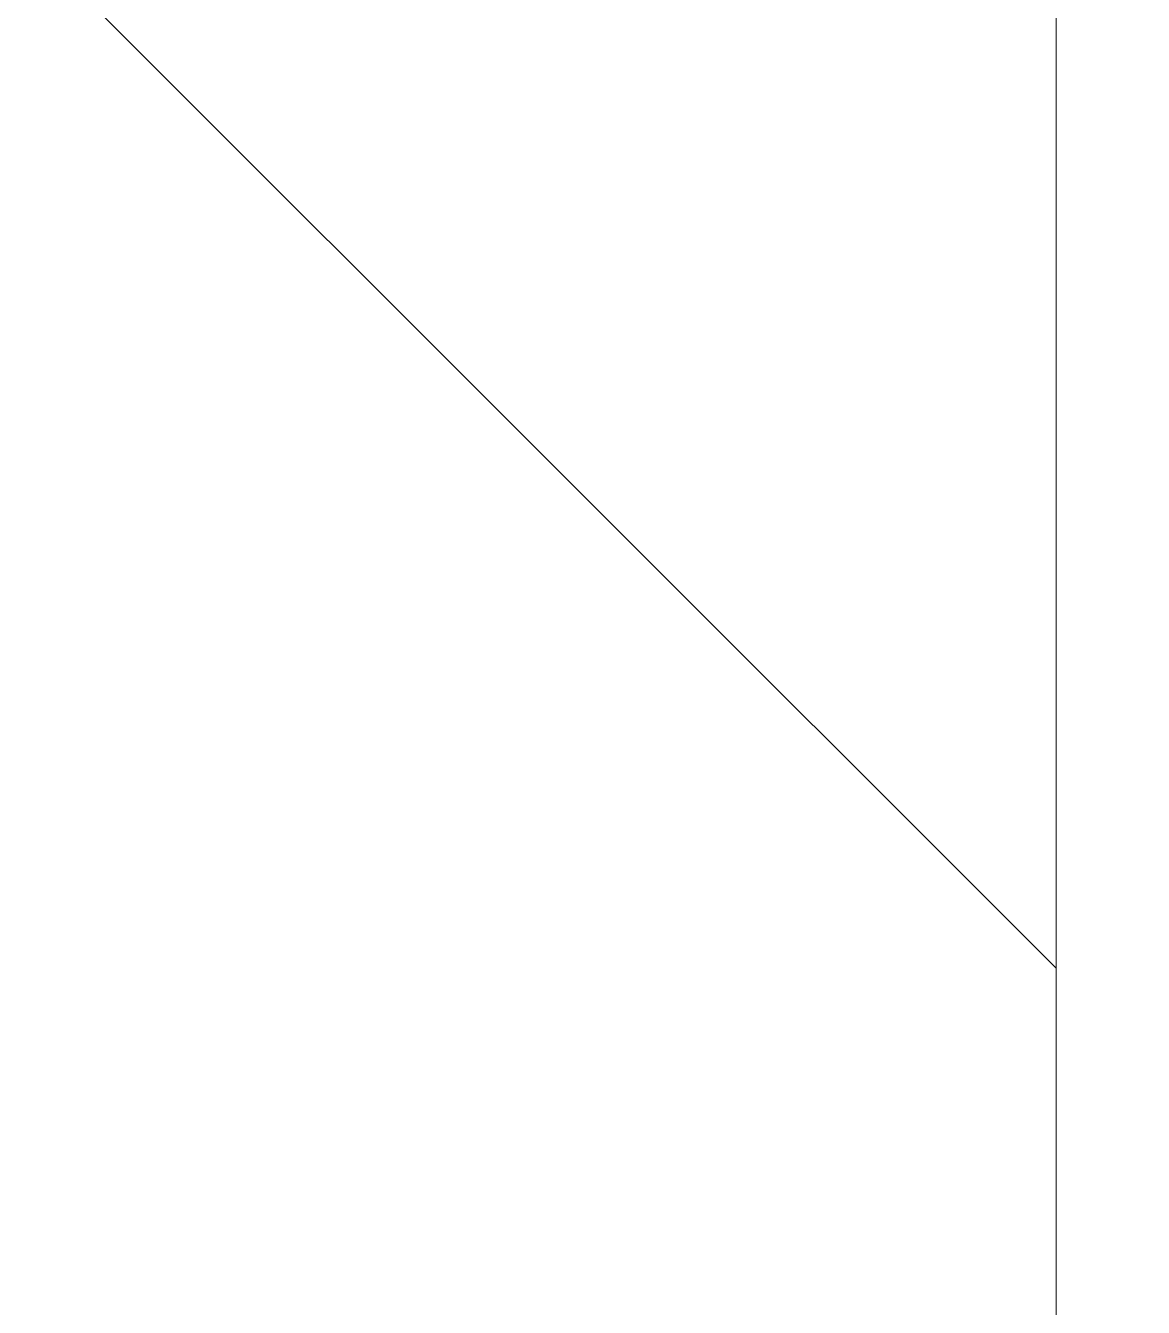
# Model space of a CAD drawing. Header units: millimetres. Extents: x -1113 to 415037, y -3642 to 28069.
# Drawn here: x 86476.2 to 86539.6, y 14421.2 to 14493.9 of the extents above; entities that cross this region are included whole.
import ezdxf

# ---------------------------------------------------------------- set-up
doc = ezdxf.new("R2010")
doc.units = ezdxf.units.MM
doc.layers.add('0) Стена 3.93м', color=3, linetype='Continuous', lineweight=60)
doc.layers.add('I-WALL', color=7, linetype='Continuous', lineweight=5)
doc.layers.add('A-WALL-1', color=9, linetype='Continuous', lineweight=5, true_color=0x808080)

# ---------------------------------------------------------------- blocks, each defined once
blk = doc.blocks.new('1floor')
at = {"layer": 'I-WALL'}
h = blk.add_hatch(dxfattribs=at)
h.set_pattern_fill('FP_23', color=256, style=0, pattern_type=2)
h.set_pattern_definition([(135, (0, 0), (-141.42136, -141.42136), [])])
h.paths.add_polyline_path([(86470, 13600), (86470, 16100), (86270, 16100), (86270, 13600), (86325.859, 13600)])
h = blk.add_hatch(dxfattribs=at)
h.set_pattern_fill('FP_191', color=256, style=0, pattern_type=2)
h.set_pattern_definition([(0, (0, 0), (243.84, 60.96), [20.117, -162.763, 20.117, -162.763, -975.36]), (0, (0, 0), (243.84, 60.96), [-365.76, 20.117, -345.643, 20.117, -162.763, -426.72]), (0, (0, 0), (243.84, 60.96), [-914.4, 20.117, -101.803, 20.117, -284.683]), (120, (91.44, 30.48), (-174.71291, 180.691634), [20.117, -162.763, 20.117, -162.763, -975.36]), (120, (91.44, 30.48), (-174.71291, 180.691634), [-365.76, 20.117, -345.643, 20.117, -162.763, -426.72]), (120, (91.44, 30.48), (-174.71291, 180.691634), [-914.4, 20.117, -101.803, 20.117, -284.683]), (240, (121.92, 152.4), (-69.12709, -241.651634), [20.117, -162.763, 20.117, -162.763, -975.36]), (240, (121.92, 152.4), (-69.12709, -241.651634), [-365.76, 20.117, -345.643, 20.117, -162.763, -426.72]), (240, (121.92, 152.4), (-69.12709, -241.651634), [-914.4, 20.117, -101.803, 20.117, -284.683])])
h.paths.add_polyline_path([(86490, 14200), (86490, 14650), (86470, 14650), (86470, 14200), (86476.897, 14200)])
at = {"layer": 'A-WALL-1'}
blk.add_line((86470, 13600), (86470, 17270), dxfattribs=at)

msp = doc.modelspace()

# ---------------------------------------------------------------- block references
at = {"layer": '0) Стена 3.93м'}
msp.add_blockref('1floor', (64.702, -136.062), dxfattribs=at)

doc.saveas('drawing.dxf')
